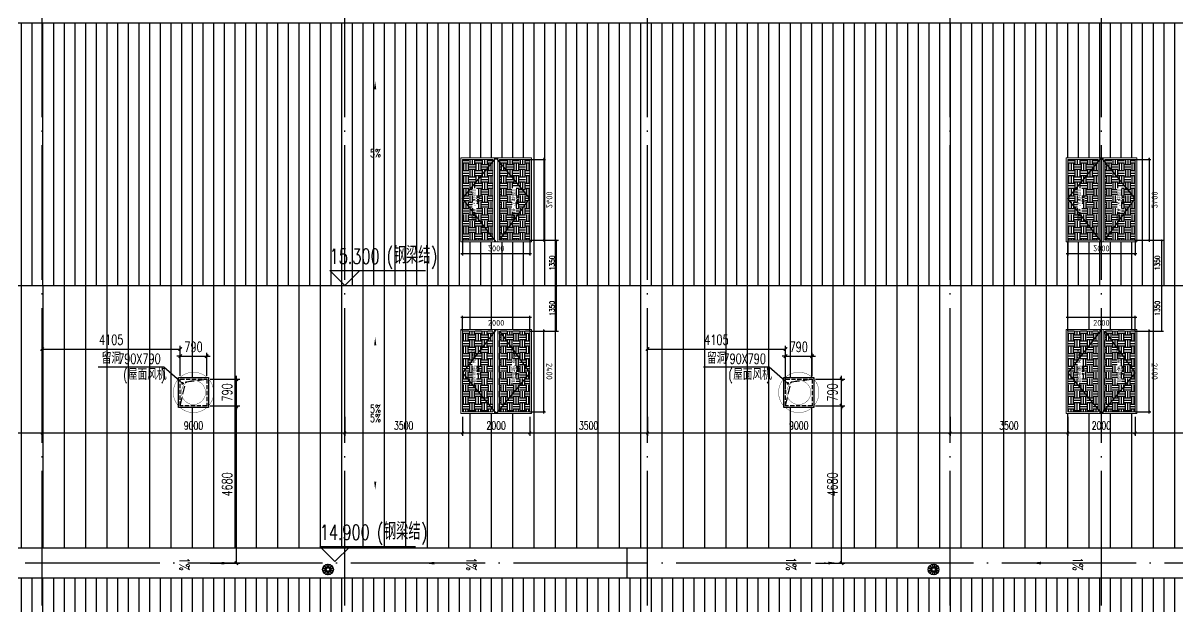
# Model space of a CAD drawing. Extents: x -1313754 to 847533, y 489853 to 941203.
# Drawn here: x 262578 to 296921, y 688271 to 705622 of the extents above; entities that cross this region are included whole.
import ezdxf

# ---------------------------------------------------------------- set-up
doc = ezdxf.new("R2010")
doc.units = 0
doc.header["$LTSCALE"] = 1000
doc.header["$MEASUREMENT"] = 0
for name, pattern in [('DASH', [0.35, 0.25, -0.1]), ('DOTE', [2.42, 2, -0.2, 0.02, -0.2]), ('HIDDEN', [9.525, 6.35, -3.175])]:
    doc.linetypes.add(name, pattern=pattern)
doc.layers.get('Defpoints').update_dxf_attribs({"color": 210})
for name, color, linetype in [('A-AXIS-DOTE', 14, 'DOTE'), ('A-AXIS-DP', 126, 'Continuous'), ('A-AXIS-SYMB', 3, 'Continuous'), ('A-DRAIN', 142, 'Continuous'), ('A-HATCH-2', 251, 'Continuous'), ('A-LIN-V', 9, 'Continuous'), ('A-SFCE', 30, 'Continuous'), ('A-WINDOW', 140, 'Continuous'), ('AS-COLN', 6, 'Continuous'), ('AS-WALL', 40, 'Continuous'), ('AS-结构边线层', 200, 'Continuous'), ('DIM_SYMB', 3, 'Continuous'), ('PUB_TEXT', 7, 'Continuous'), ('SPACE', 7, 'Continuous'), ('SPACE_HATCH', 8, 'Continuous'), ('参考线', 8, 'Continuous'), ('外框', 1, 'HIDDEN'), ('暖通', 7, 'Continuous'), ('虹吸雨水斗', 6, 'Continuous')]:
    doc.layers.add(name, color=color, linetype=linetype)
doc.layers.add('A-加建区域', color=47, linetype='Continuous', plot=False)
doc.layers.add('成型线', color=3, linetype='Continuous', lineweight=18)
doc.styles.add('_TCH_DIM', font='SIMPLEX', dxfattribs={"bigfont": 'GBCBIG'})
doc.styles.add('_TCH_DIM_T3', font='SIMPLEX', dxfattribs={"width": 0.705882, "bigfont": 'GBCBIG'})
doc.styles.add('_TCH_SPACE', font='SIMPLEX', dxfattribs={"height": 5, "bigfont": 'GBCBIG'})
doc.styles.get("Standard").update_dxf_attribs({"font": 'gbenor.shx', "bigfont": 'gbcbig.shx'})
doc.dimstyles.new('_TCH_ARCH&&100', dxfattribs={"dimtxt": 297.5, "dimasz": 100, "dimexe": 100, "dimexo": 100, "dimgap": 126.25, "dimtad": 1, "dimdec": 0, "dimzin": 0, "dimdsep": 46, "dimtxsty": '_TCH_DIM_T3', "dimblk": 'ARCHTICK', "dimcen": 0.09, "dimclrt": 7, "dimazin": 2, "dimtfac": 1, "dimtdec": 0, "dimtix": 1, "dimtmove": 2, "dimatfit": 3, "dimfxl": 0, "dimtolj": 1, "dimtzin": 0, "dimarcsym": 0})
doc.dimstyles.new('_TCH_ARCH&&50', dxfattribs={"dimtxt": 148.75, "dimasz": 50, "dimexe": 50, "dimexo": 50, "dimgap": 63.125, "dimtad": 1, "dimdec": 0, "dimzin": 0, "dimdsep": 46, "dimtxsty": '_TCH_DIM_T3', "dimblk": 'ARCHTICK', "dimcen": 0.09, "dimclrt": 7, "dimazin": 2, "dimtfac": 1, "dimtdec": 0, "dimtix": 1, "dimtmove": 2, "dimatfit": 3, "dimfxl": 0, "dimtolj": 1, "dimtzin": 0, "dimarcsym": 0})
doc.dimstyles.new('_TCH_ARCH&&80', dxfattribs={"dimtxt": 238, "dimasz": 80, "dimexe": 80, "dimexo": 80, "dimgap": 101, "dimtad": 1, "dimdec": 0, "dimzin": 0, "dimdsep": 46, "dimtxsty": '_TCH_DIM_T3', "dimblk": 'ARCHTICK', "dimcen": 0.09, "dimclrt": 7, "dimazin": 2, "dimtfac": 1, "dimtdec": 0, "dimtix": 1, "dimtmove": 2, "dimatfit": 3, "dimfxl": 0, "dimtolj": 1, "dimtzin": 0, "dimarcsym": 0})
pattern_1 = [(90, (-500100, 0), (-317.5, 0), [])]
pattern_2 = [(0, (0, 0), (187.5, 187.5), [187.5, -187.5]), (0, (0, 70.31), (187.5, 187.5), [187.5, -187.5]), (0, (0, 140.62), (187.5, 187.5), [187.5, -187.5]), (90, (23.44, 164.06), (-187.5, 187.5), [187.5, -187.5]), (90, (93.75, 164.06), (-187.5, 187.5), [187.5, -187.5]), (90, (164.06, 164.06), (-187.5, 187.5), [187.5, -187.5])]

# ---------------------------------------------------------------- blocks, each defined once
blk = doc.blocks.new('423213')
at = {"layer": 'A-AXIS-SYMB'}
for p, q in [((327494, 689616), (327044, 690066)), ((327044, 690066), (329894, 690066)), ((327494, 689616), (327944, 690066))]:
    blk.add_line(p, q, dxfattribs=at)
at = {"layer": 'PUB_TEXT', "style": '_TCH_DIM', "width": 0.705882}
for s, height, p in [('14.900', 446.2, (327043, 690266)), ('(', 446, (328738, 690266)), (')', 446, (330054, 690266))]:
    blk.add_text(s, height=height, dxfattribs=at).set_placement(p)
at = {"layer": 'PUB_TEXT', "style": '_TCH_DIM'}
blk.add_text('钢梁结', height=506.4, dxfattribs=at).set_placement((328948, 690266))
blk = doc.blocks.new('w4243')
at = {"layer": 'A-AXIS-SYMB'}
for p, q in [((327787, 697820), (327337, 698270)), ((327337, 698270), (330187, 698270)), ((327787, 697820), (328237, 698270))]:
    blk.add_line(p, q, dxfattribs=at)
at = {"layer": 'PUB_TEXT', "style": '_TCH_DIM', "width": 0.705882}
for s, height, p in [('15.300', 446.2, (327337, 698470)), ('(', 446, (329032, 698470)), (')', 446, (330347, 698470))]:
    blk.add_text(s, height=height, dxfattribs=at).set_placement(p)
at = {"layer": 'PUB_TEXT', "style": '_TCH_DIM'}
blk.add_text('钢梁结', height=506.4, dxfattribs=at).set_placement((329242, 698470))
blk = doc.blocks.new('rrrrrrrrrrrrrrrrrrrrr')
at = {"layer": 'A-HATCH-2'}
h = blk.add_hatch(dxfattribs=at)
h.set_pattern_fill('ANSI31', color=256, scale=200, angle=45)
h.set_pattern_definition(pattern_1)
h.paths.add_polyline_path([(-266220, 697820), (-133684.3, 697820), (-128454.2, 697820), (-128454.2, 705620), (-269337, 705620), (-271867.2, 697820), (-262540, 697820)])
h = blk.add_hatch(dxfattribs=at)
h.set_pattern_fill('ANSI31', color=256, scale=400, angle=45)
h.set_pattern_definition([(90, (-500100, 0), (-635, 0), [])])
h.paths.add_polyline_path([(-266220, 697820), (-133684.3, 697820), (-128454.2, 697820), (-128454.2, 690020), (-274397.4, 690020), (-271867.2, 697820), (-262540, 697820)])
h = blk.add_hatch(dxfattribs=at)
h.set_pattern_fill('ANSI31', color=256, scale=200, angle=45)
h.set_pattern_definition(pattern_1)
h.paths.add_polyline_path([(-266220, 681320), (-133684.3, 681320), (-128454.2, 681320), (-128454.2, 689120), (-274689.3, 689120), (-277219.5, 681320), (-262540, 681320)])
at = {"layer": 'A-AXIS-SYMB'}
for points in [[(-227050, 701960, 0, 0, 0), (-227050, 703890, 0, 64, 0), (-227050, 703650, 0, 0, 0)], [(-227050, 701960, 0, 0, 0), (-227050, 703890, 0, 64, 0), (-227050, 703650, 0, 0, 0)], [(-227050, 694360, 0, 0, 0), (-227050, 696290, 0, 64, 0), (-227050, 696050, 0, 0, 0)], [(-227050, 693680, 0, 0, 0), (-227050, 691750, 0, 64, 0), (-227050, 691990, 0, 0, 0)]]:
    blk.add_lwpolyline(points, format="xyseb", dxfattribs=at)
at = {"layer": 'A-LIN-V'}
for points in [[(-128454.2, 705620), (-269337, 705620), (-274397.4, 690020)], [(-128454.2, 690020), (-274397.4, 690020)], [(-128454.2, 689120), (-274689.3, 689120)]]:
    blk.add_lwpolyline(points, dxfattribs=at)
at = {"layer": 'A-SFCE'}
blk.add_lwpolyline([(-272605, 697820), (-128454.2, 697820)], dxfattribs=at)
at = {"layer": 'A-WINDOW'}
for name in ['w4243', 'w4243', '423213']:
    blk.add_blockref(name, (-555741.6, 0), dxfattribs=at)
at = {"layer": 'PUB_TEXT', "style": '_TCH_DIM', "width": 0.705882}
for p in [(-227202, 701638), (-227202, 701638), (-227202, 694038), (-227202, 693764)]:
    blk.add_text('5%', height=238, dxfattribs=at).set_placement(p)
blk = doc.blocks.new('_ArchTick')
at = {"color": 0, "linetype": 'ByBlock', "const_width": 0.4}
blk.add_lwpolyline([(-0.5, -0.5), (0.5, 0.5)], dxfattribs=at)
blk = doc.blocks.new('44')
at = {"layer": 'A-AXIS-DP', "color": 1}
for p, q in [((280302, 745270), (280302, 747370)), ((277446, 744900), (279946, 744900))]:
    blk.add_line(p, q, dxfattribs=at)
for p, xscale, yscale, zscale, rotation in [((280302, 747320), -50.00000000000003, 50.00000000000003, 50.00000000000001, 270), ((280302, 745320), -50.00000000000001, 50.00000000000001, 50.00000000000001, 90), ((279896, 744900), -50, 50, 50, 180)]:
    blk.add_blockref('_ArchTick', p, dxfattribs=dict(at, xscale=xscale, yscale=yscale, zscale=zscale, rotation=rotation))
at = {"layer": 'A-AXIS-DP', "color": 1, "xscale": -50, "yscale": 50, "zscale": 50}
blk.add_blockref('_ArchTick', (277496, 744900), dxfattribs=at)
at = {"layer": 'A-AXIS-DP', "color": 1, "insert": (278696, 744737), "char_height": 175, "attachment_point": 5, "rotation": 180}
blk.add_mtext('\\A1;2400', dxfattribs=at)
blk.add_wipeout([(277446, 745270), (279946, 745270), (279946, 747370), (277446, 747370)]).dxf.layer = '参考线'
at = {"layer": 'SPACE_HATCH'}
h = blk.add_hatch(dxfattribs=at)
h.set_pattern_fill('土壤', color=1, scale=50, style=0)
h.set_pattern_definition(pattern_2)
h.paths.add_polyline_path([(277496, 746420), (279896, 746420), (279896, 747320), (277496, 747320)])
h.paths.add_polyline_path([(278352, 746904), (279057, 746904), (279057, 747034), (278352, 747034)])
h.paths.add_polyline_path([(278591, 746811), (278817, 746811), (278817, 746895), (278591, 746895)])
h = blk.add_hatch(dxfattribs=at)
h.set_pattern_fill('土壤', color=1, scale=50, style=0)
h.set_pattern_definition(pattern_2)
h.paths.add_polyline_path([(277496, 746220), (279896, 746220), (279896, 745320), (277496, 745320)])
h.paths.add_polyline_path([(278352, 745724), (279057, 745724), (279057, 745854), (278352, 745854)])
h.paths.add_polyline_path([(278591, 745631), (278817, 745631), (278817, 745715), (278591, 745715)])
at = {"layer": 'A-AXIS-DP', "color": 1}
for p, q in [((279906, 747320), (280352, 747320)), ((277496, 745320), (277496, 744850)), ((279896, 745320), (279896, 744850)), ((279906, 745320), (280352, 745320))]:
    blk.add_line(p, q, dxfattribs=at)
at = {"layer": '外框'}
for points in [[(279946, 746320), (278658, 747320), (277446, 746320)], [(279896, 746220), (278658, 745320), (277446, 746320)]]:
    blk.add_lwpolyline(points, dxfattribs=at)
at = {"layer": '成型线'}
for p, q in [((279946, 745270), (279946, 747370)), ((277446, 746370), (279946, 746370)), ((277446, 746270), (279946, 746270)), ((277496, 746420), (279896, 746420)), ((277496, 746220), (279896, 746220))]:
    blk.add_line(p, q, dxfattribs=at)
for points in [[(279946, 745270), (277446, 745270), (277446, 747370), (279946, 747370)], [(277496, 746420), (277496, 747320), (279896, 747320), (279896, 746420)], [(279896, 746220), (279896, 745320), (277496, 745320), (277496, 746220)]]:
    blk.add_lwpolyline(points, dxfattribs=at)
at = {"layer": 'A-AXIS-DP', "color": 1, "insert": (280139, 746320), "char_height": 175, "attachment_point": 5, "rotation": 270}
blk.add_mtext('\\A1;2000', dxfattribs=at)
at = {"layer": 'SPACE', "color": 1, "style": '_TCH_SPACE'}
for p in [(278365, 746930), (278365, 745750)]:
    blk.add_text('自然排烟窗，有效面积', height=96.5, dxfattribs=at).set_placement(p)
at = {"layer": 'SPACE', "color": 1, "style": '_TCH_SPACE', "width": 0.705882}
for s, height, p in [('2.16m', 59.5, (278600, 746828)), ('2', 29.8, (278792, 746863)), ('2.16m', 59.5, (278600, 745648)), ('2', 29.8, (278792, 745683))]:
    blk.add_text(s, height=height, dxfattribs=at).set_placement(p)
blk = doc.blocks.new('*D2266')
at = {"layer": 'A-WINDOW', "color": 0, "lineweight": -2}
for p, q in [((296446, 826270), (296446, 825470)), ((297796, 826270), (297796, 825470)), ((296446, 825520), (297796, 825520))]:
    blk.add_line(p, q, dxfattribs=at)
at = {"layer": 'Defpoints', "color": 0}
for p in [(296446, 826320), (297796, 826320), (297796, 825520)]:
    blk.add_point(p, dxfattribs=at)
at = {"layer": 'A-WINDOW', "color": 0, "lineweight": -2, "xscale": 50, "yscale": 50, "zscale": 50, "rotation": 180}
blk.add_blockref('_ArchTick', (296446, 825520), dxfattribs=at)
at = {"layer": 'A-WINDOW', "color": 0, "lineweight": -2, "xscale": 50, "yscale": 50, "zscale": 50}
blk.add_blockref('_ArchTick', (297796, 825520), dxfattribs=at)
at = {"layer": 'A-WINDOW', "color": 7, "insert": (297121, 825657), "char_height": 148.8, "attachment_point": 5, "style": '_TCH_DIM_T3'}
blk.add_mtext('\\A1;1350', dxfattribs=at)
blk = doc.blocks.new('*D2267')
at = {"layer": 'A-WINDOW', "color": 0, "lineweight": -2}
for p, q in [((297796, 826270), (297796, 825470)), ((299146, 826270), (299146, 825470)), ((297796, 825520), (299146, 825520))]:
    blk.add_line(p, q, dxfattribs=at)
at = {"layer": 'Defpoints', "color": 0}
for p in [(297796, 826320), (299146, 826320), (299146, 825520)]:
    blk.add_point(p, dxfattribs=at)
at = {"layer": 'A-WINDOW', "color": 0, "lineweight": -2, "xscale": 50, "yscale": 50, "zscale": 50, "rotation": 180}
blk.add_blockref('_ArchTick', (297796, 825520), dxfattribs=at)
at = {"layer": 'A-WINDOW', "color": 0, "lineweight": -2, "xscale": 50, "yscale": 50, "zscale": 50}
blk.add_blockref('_ArchTick', (299146, 825520), dxfattribs=at)
at = {"layer": 'A-WINDOW', "color": 7, "insert": (298471, 825657), "char_height": 148.8, "attachment_point": 5, "style": '_TCH_DIM_T3'}
blk.add_mtext('\\A1;1350', dxfattribs=at)
blk = doc.blocks.new('*D2071')
at = {"layer": 'A-AXIS-DP', "color": 0, "lineweight": -2}
for p, q in [((259646, 693920), (259646, 693360)), ((263146, 693920), (263146, 693360)), ((259646, 693440), (263146, 693440))]:
    blk.add_line(p, q, dxfattribs=at)
at = {"layer": 'Defpoints', "color": 0}
for p in [(259646, 694000), (263146, 694000), (263146, 693440)]:
    blk.add_point(p, dxfattribs=at)
at = {"layer": 'A-AXIS-DP', "color": 0, "lineweight": -2, "xscale": 80, "yscale": 80, "zscale": 80, "rotation": 180}
blk.add_blockref('_ArchTick', (259646, 693440), dxfattribs=at)
at = {"layer": 'A-AXIS-DP', "color": 0, "lineweight": -2, "xscale": 80, "yscale": 80, "zscale": 80}
blk.add_blockref('_ArchTick', (263146, 693440), dxfattribs=at)
at = {"layer": 'A-AXIS-DP', "color": 7, "insert": (261396, 693660), "char_height": 238, "attachment_point": 5, "style": '_TCH_DIM_T3'}
blk.add_mtext('\\A1;3500', dxfattribs=at)
blk = doc.blocks.new('*D2072')
at = {"layer": 'A-AXIS-DP', "color": 0, "lineweight": -2}
for p, q in [((263146, 693920), (263146, 693360)), ((272146, 693920), (272146, 693360)), ((263146, 693440), (272146, 693440))]:
    blk.add_line(p, q, dxfattribs=at)
at = {"layer": 'Defpoints', "color": 0}
for p in [(263146, 694000), (272146, 694000), (272146, 693440)]:
    blk.add_point(p, dxfattribs=at)
at = {"layer": 'A-AXIS-DP', "color": 0, "lineweight": -2, "xscale": 80, "yscale": 80, "zscale": 80, "rotation": 180}
blk.add_blockref('_ArchTick', (263146, 693440), dxfattribs=at)
at = {"layer": 'A-AXIS-DP', "color": 0, "lineweight": -2, "xscale": 80, "yscale": 80, "zscale": 80}
blk.add_blockref('_ArchTick', (272146, 693440), dxfattribs=at)
at = {"layer": 'A-AXIS-DP', "color": 7, "insert": (267646, 693660), "char_height": 238, "attachment_point": 5, "style": '_TCH_DIM_T3'}
blk.add_mtext('\\A1;9000', dxfattribs=at)
blk = doc.blocks.new('*D2073')
at = {"layer": 'A-AXIS-DP', "color": 0, "lineweight": -2}
for p, q in [((272146, 693920), (272146, 693360)), ((275646, 693920), (275646, 693360)), ((272146, 693440), (275646, 693440))]:
    blk.add_line(p, q, dxfattribs=at)
at = {"layer": 'Defpoints', "color": 0}
for p in [(272146, 694000), (275646, 694000), (275646, 693440)]:
    blk.add_point(p, dxfattribs=at)
at = {"layer": 'A-AXIS-DP', "color": 0, "lineweight": -2, "xscale": 80, "yscale": 80, "zscale": 80, "rotation": 180}
blk.add_blockref('_ArchTick', (272146, 693440), dxfattribs=at)
at = {"layer": 'A-AXIS-DP', "color": 0, "lineweight": -2, "xscale": 80, "yscale": 80, "zscale": 80}
blk.add_blockref('_ArchTick', (275646, 693440), dxfattribs=at)
at = {"layer": 'A-AXIS-DP', "color": 7, "insert": (273896, 693660), "char_height": 238, "attachment_point": 5, "style": '_TCH_DIM_T3'}
blk.add_mtext('\\A1;3500', dxfattribs=at)
blk = doc.blocks.new('*D2074')
at = {"layer": 'A-AXIS-DP', "color": 0, "lineweight": -2}
for p, q in [((275646, 693920), (275646, 693360)), ((277646, 693920), (277646, 693360)), ((275646, 693440), (277646, 693440))]:
    blk.add_line(p, q, dxfattribs=at)
at = {"layer": 'Defpoints', "color": 0}
for p in [(275646, 694000), (277646, 694000), (277646, 693440)]:
    blk.add_point(p, dxfattribs=at)
at = {"layer": 'A-AXIS-DP', "color": 0, "lineweight": -2, "xscale": 80, "yscale": 80, "zscale": 80, "rotation": 180}
blk.add_blockref('_ArchTick', (275646, 693440), dxfattribs=at)
at = {"layer": 'A-AXIS-DP', "color": 0, "lineweight": -2, "xscale": 80, "yscale": 80, "zscale": 80}
blk.add_blockref('_ArchTick', (277646, 693440), dxfattribs=at)
at = {"layer": 'A-AXIS-DP', "color": 7, "insert": (276646, 693660), "char_height": 238, "attachment_point": 5, "style": '_TCH_DIM_T3'}
blk.add_mtext('\\A1;2000', dxfattribs=at)
blk = doc.blocks.new('*D2075')
at = {"layer": 'A-AXIS-DP', "color": 0, "lineweight": -2}
for p, q in [((277646, 693920), (277646, 693360)), ((281146, 693920), (281146, 693360)), ((277646, 693440), (281146, 693440))]:
    blk.add_line(p, q, dxfattribs=at)
at = {"layer": 'Defpoints', "color": 0}
for p in [(277646, 694000), (281146, 694000), (281146, 693440)]:
    blk.add_point(p, dxfattribs=at)
at = {"layer": 'A-AXIS-DP', "color": 0, "lineweight": -2, "xscale": 80, "yscale": 80, "zscale": 80, "rotation": 180}
blk.add_blockref('_ArchTick', (277646, 693440), dxfattribs=at)
at = {"layer": 'A-AXIS-DP', "color": 0, "lineweight": -2, "xscale": 80, "yscale": 80, "zscale": 80}
blk.add_blockref('_ArchTick', (281146, 693440), dxfattribs=at)
at = {"layer": 'A-AXIS-DP', "color": 7, "insert": (279396, 693660), "char_height": 238, "attachment_point": 5, "style": '_TCH_DIM_T3'}
blk.add_mtext('\\A1;3500', dxfattribs=at)
blk = doc.blocks.new('*D2076')
at = {"layer": 'A-AXIS-DP', "color": 0, "lineweight": -2}
for p, q in [((281146, 693920), (281146, 693360)), ((290146, 693920), (290146, 693360)), ((281146, 693440), (290146, 693440))]:
    blk.add_line(p, q, dxfattribs=at)
at = {"layer": 'Defpoints', "color": 0}
for p in [(281146, 694000), (290146, 694000), (290146, 693440)]:
    blk.add_point(p, dxfattribs=at)
at = {"layer": 'A-AXIS-DP', "color": 0, "lineweight": -2, "xscale": 80, "yscale": 80, "zscale": 80, "rotation": 180}
blk.add_blockref('_ArchTick', (281146, 693440), dxfattribs=at)
at = {"layer": 'A-AXIS-DP', "color": 0, "lineweight": -2, "xscale": 80, "yscale": 80, "zscale": 80}
blk.add_blockref('_ArchTick', (290146, 693440), dxfattribs=at)
at = {"layer": 'A-AXIS-DP', "color": 7, "insert": (285646, 693660), "char_height": 238, "attachment_point": 5, "style": '_TCH_DIM_T3'}
blk.add_mtext('\\A1;9000', dxfattribs=at)
blk = doc.blocks.new('*D2077')
at = {"layer": 'A-AXIS-DP', "color": 0, "lineweight": -2}
for p, q in [((290146, 693920), (290146, 693360)), ((293646, 693920), (293646, 693360)), ((290146, 693440), (293646, 693440))]:
    blk.add_line(p, q, dxfattribs=at)
at = {"layer": 'Defpoints', "color": 0}
for p in [(290146, 694000), (293646, 694000), (293646, 693440)]:
    blk.add_point(p, dxfattribs=at)
at = {"layer": 'A-AXIS-DP', "color": 0, "lineweight": -2, "xscale": 80, "yscale": 80, "zscale": 80, "rotation": 180}
blk.add_blockref('_ArchTick', (290146, 693440), dxfattribs=at)
at = {"layer": 'A-AXIS-DP', "color": 0, "lineweight": -2, "xscale": 80, "yscale": 80, "zscale": 80}
blk.add_blockref('_ArchTick', (293646, 693440), dxfattribs=at)
at = {"layer": 'A-AXIS-DP', "color": 7, "insert": (291896, 693660), "char_height": 238, "attachment_point": 5, "style": '_TCH_DIM_T3'}
blk.add_mtext('\\A1;3500', dxfattribs=at)
blk = doc.blocks.new('*D2078')
at = {"layer": 'A-AXIS-DP', "color": 0, "lineweight": -2}
for p, q in [((293646, 693920), (293646, 693360)), ((295646, 693920), (295646, 693360)), ((293646, 693440), (295646, 693440))]:
    blk.add_line(p, q, dxfattribs=at)
at = {"layer": 'Defpoints', "color": 0}
for p in [(293646, 694000), (295646, 694000), (295646, 693440)]:
    blk.add_point(p, dxfattribs=at)
at = {"layer": 'A-AXIS-DP', "color": 0, "lineweight": -2, "xscale": 80, "yscale": 80, "zscale": 80, "rotation": 180}
blk.add_blockref('_ArchTick', (293646, 693440), dxfattribs=at)
at = {"layer": 'A-AXIS-DP', "color": 0, "lineweight": -2, "xscale": 80, "yscale": 80, "zscale": 80}
blk.add_blockref('_ArchTick', (295646, 693440), dxfattribs=at)
at = {"layer": 'A-AXIS-DP', "color": 7, "insert": (294646, 693660), "char_height": 238, "attachment_point": 5, "style": '_TCH_DIM_T3'}
blk.add_mtext('\\A1;2000', dxfattribs=at)
blk = doc.blocks.new('*D2079')
at = {"layer": 'A-AXIS-DP', "color": 0, "lineweight": -2}
for p, q in [((295646, 693920), (295646, 693360)), ((299146, 693920), (299146, 693360)), ((295646, 693440), (299146, 693440))]:
    blk.add_line(p, q, dxfattribs=at)
at = {"layer": 'Defpoints', "color": 0}
for p in [(295646, 694000), (299146, 694000), (299146, 693440)]:
    blk.add_point(p, dxfattribs=at)
at = {"layer": 'A-AXIS-DP', "color": 0, "lineweight": -2, "xscale": 80, "yscale": 80, "zscale": 80, "rotation": 180}
blk.add_blockref('_ArchTick', (295646, 693440), dxfattribs=at)
at = {"layer": 'A-AXIS-DP', "color": 0, "lineweight": -2, "xscale": 80, "yscale": 80, "zscale": 80}
blk.add_blockref('_ArchTick', (299146, 693440), dxfattribs=at)
at = {"layer": 'A-AXIS-DP', "color": 7, "insert": (297396, 693660), "char_height": 238, "attachment_point": 5, "style": '_TCH_DIM_T3'}
blk.add_mtext('\\A1;3500', dxfattribs=at)
blk = doc.blocks.new('dote')
at = {"layer": 'A-AXIS-DOTE', "ltscale": 2}
for p, q in [((-16117.8, -169748.9), (-16117.8, -75950)), ((-7117.8, -169748.9), (-7117.8, -75950)), ((1882.2, -169748.9), (1882.2, -75950)), ((10882.2, -169748.9), (10882.2, -75950)), ((15382.2, -169748.9), (15382.2, -75950)), ((98696.4, -115250), (-75513.6, -115250))]:
    blk.add_line(p, q, dxfattribs=at)
blk = doc.blocks.new('*D138')
at = {"layer": 'A-AXIS-DP', "color": 0, "lineweight": -2}
for p, q in [((-495, 395), (-1374, 395)), ((-1274, 395), (-1274, 495)), ((-1274, 395), (-1274, -395)), ((-495, -395), (-1374, -395)), ((-1274, -395), (-1274, -495))]:
    blk.add_line(p, q, dxfattribs=at)
at = {"layer": 'Defpoints', "color": 0}
for p in [(-395, 395), (-1274, -395), (-395, -395)]:
    blk.add_point(p, dxfattribs=at)
at = {"layer": 'A-AXIS-DP', "color": 0, "lineweight": -2, "xscale": 100, "yscale": 100, "zscale": 100}
for p, rotation in [((-1274, 395), 270), ((-1274, -395), 90)]:
    blk.add_blockref('_ArchTick', p, dxfattribs=dict(at, rotation=rotation))
at = {"layer": 'A-AXIS-DP', "color": 7, "insert": (-999, 0), "char_height": 297.5, "attachment_point": 5, "rotation": 270, "style": '_TCH_DIM_T3'}
blk.add_mtext('\\A1;790', dxfattribs=at)
blk = doc.blocks.new('*D139')
at = {"layer": 'A-AXIS-DP', "color": 0, "lineweight": -2}
for p, q in [((-395, -495), (-395, -1178)), ((395, -495), (395, -1178)), ((-395, -1078), (-495, -1078)), ((395, -1078), (-395, -1078)), ((395, -1078), (495, -1078))]:
    blk.add_line(p, q, dxfattribs=at)
at = {"layer": 'Defpoints', "color": 0}
for p in [(-395, -395), (395, -395), (-395, -1078)]:
    blk.add_point(p, dxfattribs=at)
at = {"layer": 'A-AXIS-DP', "color": 0, "lineweight": -2, "xscale": 100, "yscale": 100, "zscale": 100}
blk.add_blockref('_ArchTick', (-395, -1078), dxfattribs=at)
at = {"layer": 'A-AXIS-DP', "color": 0, "lineweight": -2, "xscale": 100, "yscale": 100, "zscale": 100, "rotation": 180}
blk.add_blockref('_ArchTick', (395, -1078), dxfattribs=at)
at = {"layer": 'A-AXIS-DP', "color": 7, "insert": (0, -1353), "char_height": 297.5, "attachment_point": 5, "rotation": 180, "style": '_TCH_DIM_T3'}
blk.add_mtext('\\A1;790', dxfattribs=at)
blk = doc.blocks.new('*D2439')
at = {"layer": 'A-AXIS-DP', "color": 0, "lineweight": -2}
for p, q in [((281146, 694745), (281146, 696035)), ((281146, 695935), (285251, 695935)), ((285251, 694745), (285251, 696035))]:
    blk.add_line(p, q, dxfattribs=at)
at = {"layer": 'Defpoints', "color": 0}
for p in [(285251, 695935), (281146, 694645), (285251, 694645)]:
    blk.add_point(p, dxfattribs=at)
at = {"layer": 'A-AXIS-DP', "color": 0, "lineweight": -2, "xscale": 100, "yscale": 100, "zscale": 100, "rotation": 180}
blk.add_blockref('_ArchTick', (281146, 695935), dxfattribs=at)
at = {"layer": 'A-AXIS-DP', "color": 0, "lineweight": -2, "xscale": 100, "yscale": 100, "zscale": 100}
blk.add_blockref('_ArchTick', (285251, 695935), dxfattribs=at)
at = {"layer": 'A-AXIS-DP', "color": 7, "insert": (283198, 696210), "char_height": 297.5, "attachment_point": 5, "style": '_TCH_DIM_T3'}
blk.add_mtext('\\A1;4105', dxfattribs=at)
blk = doc.blocks.new('*D2440')
at = {"layer": 'A-AXIS-DP', "color": 0, "lineweight": -2}
for p, q in [((263146, 695140), (263146, 696035)), ((263146, 695935), (267251, 695935)), ((267251, 695140), (267251, 696035))]:
    blk.add_line(p, q, dxfattribs=at)
at = {"layer": 'Defpoints', "color": 0}
for p in [(267251, 695935), (263146, 695040), (267251, 695040)]:
    blk.add_point(p, dxfattribs=at)
at = {"layer": 'A-AXIS-DP', "color": 0, "lineweight": -2, "xscale": 100, "yscale": 100, "zscale": 100, "rotation": 180}
blk.add_blockref('_ArchTick', (263146, 695935), dxfattribs=at)
at = {"layer": 'A-AXIS-DP', "color": 0, "lineweight": -2, "xscale": 100, "yscale": 100, "zscale": 100}
blk.add_blockref('_ArchTick', (267251, 695935), dxfattribs=at)
at = {"layer": 'A-AXIS-DP', "color": 7, "insert": (265198, 696210), "char_height": 297.5, "attachment_point": 5, "style": '_TCH_DIM_T3'}
blk.add_mtext('\\A1;4105', dxfattribs=at)
blk = doc.blocks.new('*D2445')
at = {"layer": 'A-AXIS-DP', "color": 0, "lineweight": -2}
for p, q in [((286141, 694250), (287020, 694250)), ((286920, 689570), (286920, 694250)), ((286141, 689570), (287020, 689570))]:
    blk.add_line(p, q, dxfattribs=at)
at = {"layer": 'Defpoints', "color": 0}
for p in [(286041, 694250), (286920, 694250), (286041, 689570)]:
    blk.add_point(p, dxfattribs=at)
at = {"layer": 'A-AXIS-DP', "color": 0, "lineweight": -2, "xscale": 100, "yscale": 100, "zscale": 100}
for p, rotation in [((286920, 694250), 90), ((286920, 689570), 270)]:
    blk.add_blockref('_ArchTick', p, dxfattribs=dict(at, rotation=rotation))
at = {"layer": 'A-AXIS-DP', "color": 7, "insert": (286645, 691910), "char_height": 297.5, "attachment_point": 5, "rotation": 90, "style": '_TCH_DIM_T3'}
blk.add_mtext('\\A1;4680', dxfattribs=at)
blk = doc.blocks.new('*D2446')
at = {"layer": 'A-AXIS-DP', "color": 0, "lineweight": -2}
for p, q in [((268141, 694250), (269020, 694250)), ((268920, 689570), (268920, 694250)), ((268141, 689570), (269020, 689570))]:
    blk.add_line(p, q, dxfattribs=at)
at = {"layer": 'Defpoints', "color": 0}
for p in [(268041, 694250), (268920, 694250), (268041, 689570)]:
    blk.add_point(p, dxfattribs=at)
at = {"layer": 'A-AXIS-DP', "color": 0, "lineweight": -2, "xscale": 100, "yscale": 100, "zscale": 100}
for p, rotation in [((268920, 694250), 90), ((268920, 689570), 270)]:
    blk.add_blockref('_ArchTick', p, dxfattribs=dict(at, rotation=rotation))
at = {"layer": 'A-AXIS-DP', "color": 7, "insert": (268645, 691910), "char_height": 297.5, "attachment_point": 5, "rotation": 90, "style": '_TCH_DIM_T3'}
blk.add_mtext('\\A1;4680', dxfattribs=at)
blk = doc.blocks.new('“奔腾”虹吸雨水斗')
at = {"layer": '虹吸雨水斗', "lineweight": 25}
for p, q in [((946982, 86753), (947040, 86688)), ((947052, 86699), (946987, 86758)), ((947048, 86793), (947066, 86707)), ((947082, 86711), (947055, 86795)), ((947125, 86795), (947098, 86711)), ((947114, 86707), (947132, 86793)), ((947194, 86758), (947128, 86699)), ((947140, 86688), (947199, 86753)), ((946944, 86685), (947028, 86658)), ((947028, 86641), (946944, 86614)), ((947032, 86673), (946946, 86692)), ((946946, 86607), (947032, 86625)), ((947040, 86611), (946982, 86546)), ((946987, 86541), (947052, 86600)), ((947066, 86592), (947048, 86506)), ((947055, 86504), (947082, 86587)), ((947098, 86587), (947125, 86504)), ((947132, 86506), (947114, 86592)), ((947128, 86600), (947194, 86541)), ((947199, 86546), (947140, 86611)), ((947234, 86692), (947148, 86673)), ((947148, 86625), (947234, 86607)), ((947152, 86658), (947236, 86685)), ((947236, 86614), (947152, 86641))]:
    blk.add_line(p, q, dxfattribs=at)
for radius in [150, 47.6]:
    blk.add_circle((947090, 86649), radius, dxfattribs=at)
for centre, start, end in [((947025, 86649), 291.6382, 68.3675), ((947034, 86682), 261.6382, 38.3675), ((947034, 86617), 321.6382, 98.3675), ((947057, 86706), 231.6382, 8.3675), ((947057, 86593), 351.6382, 128.3675), ((947090, 86715), 201.6382, 338.3675), ((947090, 86584), 21.6382, 158.3675), ((947123, 86706), 171.6382, 308.3675), ((947123, 86593), 51.6382, 188.3675), ((947147, 86682), 141.6382, 278.3675), ((947147, 86617), 81.6382, 218.3675), ((947155, 86649), 111.6382, 248.3675)]:
    blk.add_arc(centre, 8.82, start, end, dxfattribs=at)
blk = doc.blocks.new('w4234233')
at = {"layer": 'A-AXIS-SYMB'}
for points in [[(355546, 826830, 0, 0, 0), (355546, 825680, 0, 80, 0), (355546, 825980, 0, 0, 0)], [(355546, 818810, 0, 0, 0), (355546, 819960, 0, 80, 0), (355546, 819660, 0, 0, 0)]]:
    blk.add_lwpolyline(points, format="xyseb", dxfattribs=at)
at = {"layer": 'PUB_TEXT', "style": '_TCH_DIM', "width": 0.705882}
for p in [(355376, 826935), (355376, 818407)]:
    blk.add_text('1%%%', height=297.5, dxfattribs=at).set_placement(p)
blk = doc.blocks.new('21321423')
at = {"layer": 'A-DRAIN'}
blk.add_line((280536, 690025), (280536, 689125), dxfattribs=at)
at = {"layer": 'A-加建区域', "rotation": 270}
for p in [(-551174, 1045116), (-533134, 1045120)]:
    blk.add_blockref('w4234233', p, dxfattribs=at)
at = {"layer": '虹吸雨水斗', "xscale": 1.061320754715, "yscale": 1.061320754715, "zscale": 1.061320754715}
for p in [(-733521, 597419), (-715511, 597419)]:
    blk.add_blockref('“奔腾”虹吸雨水斗', p, dxfattribs=at)
blk = doc.blocks.new('eeee')
at = {"layer": 'A-LIN-V'}
blk.add_blockref('44', (16550, 81000), dxfattribs=at)
at = {"layer": 'A-LIN-V', "xscale": -0.9999999999999998}
blk.add_blockref('44', (579041.6, 81000), dxfattribs=at)
at = {"layer": 'A-WINDOW', "color": 1}
for p1, p2, picture, middle in [((296445.9, 826320), (297795.8, 826320), '*D2266', (297120.8, 825657.5)), ((297795.8, 826320), (299145.8, 826320), '*D2267', (298470.8, 825657.5))]:
    dim = blk.add_aligned_dim(p1=p1, p2=p2, distance=-800, dimstyle='_TCH_ARCH&&50', dxfattribs=at)
    dim.commit()
    dim.dimension.update_dxf_attribs({"geometry": picture, "text_midpoint": middle})
blk = doc.blocks.new('423432432222')
at = {"layer": 'A-WINDOW', "rotation": 90}
blk.add_blockref('eeee', (1193916, 416524), dxfattribs=at)
blk = doc.blocks.new('242343243')
at = {"layer": 'A-WINDOW'}
for p in [(-89950, -16500), (-71950, -16500)]:
    blk.add_blockref('423432432222', p, dxfattribs=at)
at = {"layer": 'A-AXIS-DP'}
for p1, p2, picture, middle in [((259645.9, 694000), (263145.8, 694000), '*D2071', (261395.9, 693660)), ((263145.8, 694000), (272145.8, 694000), '*D2072', (267645.8, 693660)), ((281145.8, 694000), (290145.8, 694000), '*D2076', (285645.8, 693660))]:
    dim = blk.add_aligned_dim(p1=p1, p2=p2, distance=-560, dimstyle='_TCH_ARCH&&80', dxfattribs=at)
    dim.commit()
    dim.dimension.update_dxf_attribs({"geometry": picture, "text_midpoint": middle})
for p1, p2, picture, middle in [((272145.8, 694000), (275645.9, 694000), '*D2073', (273895.9, 693660)), ((275645.9, 694000), (277645.9, 694000), '*D2074', (276645.9, 693660)), ((277645.9, 694000), (281145.8, 694000), '*D2075', (279395.9, 693660)), ((290145.8, 694000), (293645.9, 694000), '*D2077', (291895.9, 693660)), ((293645.9, 694000), (295645.9, 694000), '*D2078', (294645.9, 693660)), ((295645.9, 694000), (299145.8, 694000), '*D2079', (297395.9, 693660))]:
    dim = blk.add_aligned_dim(p1=p1, p2=p2, distance=-560, dimstyle='_TCH_ARCH&&80', dxfattribs=at)
    dim.commit()
    dim.dimension.update_dxf_attribs({"geometry": picture, "text_midpoint": middle})
blk = doc.blocks.new('fengji')
at = {"layer": 'DIM_SYMB'}
blk.add_line((884.2, -747.9), (2834.2, -747.9), dxfattribs=at)
at = {"layer": 'DIM_SYMB', "color": 7, "style": '_TCH_DIM', "width": 0.705882}
for s, p in [(')', (967.7, -372.9)), ('(', (2090.7, -372.9)), ('790X790', (2237.7, -852.9))]:
    blk.add_text(s, height=297.5, rotation=180, dxfattribs=at).set_placement(p)
at = {"layer": 'DIM_SYMB', "color": 7, "style": '_TCH_DIM'}
for s, p in [('屋面风机', (1950.7, -372.9)), ('留洞', (2729.2, -852.9))]:
    blk.add_text(s, height=337.59, rotation=180, dxfattribs=at).set_placement(p)
blk.add_wipeout([(-445, 445), (445, 445), (445, -445), (-445, -445)]).dxf.layer = '参考线'
at = {"layer": 'A-HATCH-2', "const_width": 10}
for points in [[(0, -600.2, -1), (0, 600.2, -1)], [(0, -600.2, 1), (0, 600.2, 1)]]:
    blk.add_lwpolyline(points, format="xyb", dxfattribs=at)
at = {"layer": 'A-HATCH-2', "linetype": 'DASH', "const_width": 10}
for points in [[(0, -358.3, -1), (0, 358.3, -1)], [(0, -358.3, 1), (0, 358.3, 1)]]:
    blk.add_lwpolyline(points, format="xyb", dxfattribs=at)
at = {"layer": 'AS-COLN', "ltscale": 0.5}
blk.add_lwpolyline([(-445, 445), (445, 445), (445, -445), (-445, -445)], close=True, dxfattribs=at)
at = {"layer": 'AS-COLN', "linetype": 'DASH', "ltscale": 0.5}
blk.add_lwpolyline([(-395, 395), (395, 395), (395, -395), (-395, -395)], close=True, dxfattribs=at)
at = {"layer": 'AS-结构边线层', "linetype": 'DASH'}
blk.add_lwpolyline([(395, 395), (225.4, -315), (-395, -395)], dxfattribs=at)
at = {"layer": 'DIM_SYMB'}
blk.add_line((324.2, -267.9), (884.2, -747.9), dxfattribs=at)
at = {"layer": 'DIM_SYMB', "const_width": 40}
blk.add_lwpolyline([(310.3, -253.5, -1), (338.1, -282.3, -1)], format="xyb", close=True, dxfattribs=at)
at = {"layer": 'A-AXIS-DP'}
for p1, distance, picture, middle in [((-395, 395), -879.2, '*D138', (-999.2, 0)), ((395, -395), 682.9, '*D139', (0, -1352.9))]:
    dim = blk.add_aligned_dim(p1=p1, p2=(-395, -395), distance=distance, dimstyle='_TCH_ARCH&&100', dxfattribs=at)
    dim.commit()
    dim.dimension.update_dxf_attribs({"geometry": picture, "text_midpoint": middle})
blk = doc.blocks.new('2312321321')
at = {"layer": '暖通', "rotation": 180}
for p in [(267645.8, 694645), (285645.8, 694645)]:
    blk.add_blockref('fengji', p, dxfattribs=at)
at = {"layer": 'A-AXIS-DP'}
for p1, p2, distance, picture, middle in [((263145.8, 695040), (267250.8, 695040), 895, '*D2440', (265198.3, 696210)), ((281145.8, 694645), (285250.8, 694645), 1290, '*D2439', (283198.3, 696210)), ((268040.8, 689570), (268040.8, 694250), -879.2, '*D2446', (268645, 691910)), ((286040.8, 689570), (286040.8, 694250), -879.2, '*D2445', (286645, 691910))]:
    dim = blk.add_aligned_dim(p1=p1, p2=p2, distance=distance, dimstyle='_TCH_ARCH&&100', dxfattribs=at)
    dim.commit()
    dim.dimension.update_dxf_attribs({"geometry": picture, "text_midpoint": middle})

msp = doc.modelspace()

# ---------------------------------------------------------------- block references
msp.add_blockref('rrrrrrrrrrrrrrrrrrrrr', (500100, 0))

# ---------------------------------------------------------------- next in the draw order: block references
at = {"layer": 'A-WINDOW'}
msp.add_blockref('242343243', (0, 0), dxfattribs=at)

# ---------------------------------------------------------------- next in the draw order: block references
at = {"layer": 'AS-WALL'}
msp.add_blockref('dote', (279263.6, 804820), dxfattribs=at)

# ---------------------------------------------------------------- next in the draw order: block references
at = {"layer": '暖通', "color": 7}
msp.add_blockref('2312321321', (0, 0), dxfattribs=at)

# ---------------------------------------------------------------- next in the draw order: block references
at = {"layer": '虹吸雨水斗', "linetype": 'Continuous'}
msp.add_blockref('21321423', (0, 0), dxfattribs=at)

doc.saveas('drawing.dxf')
